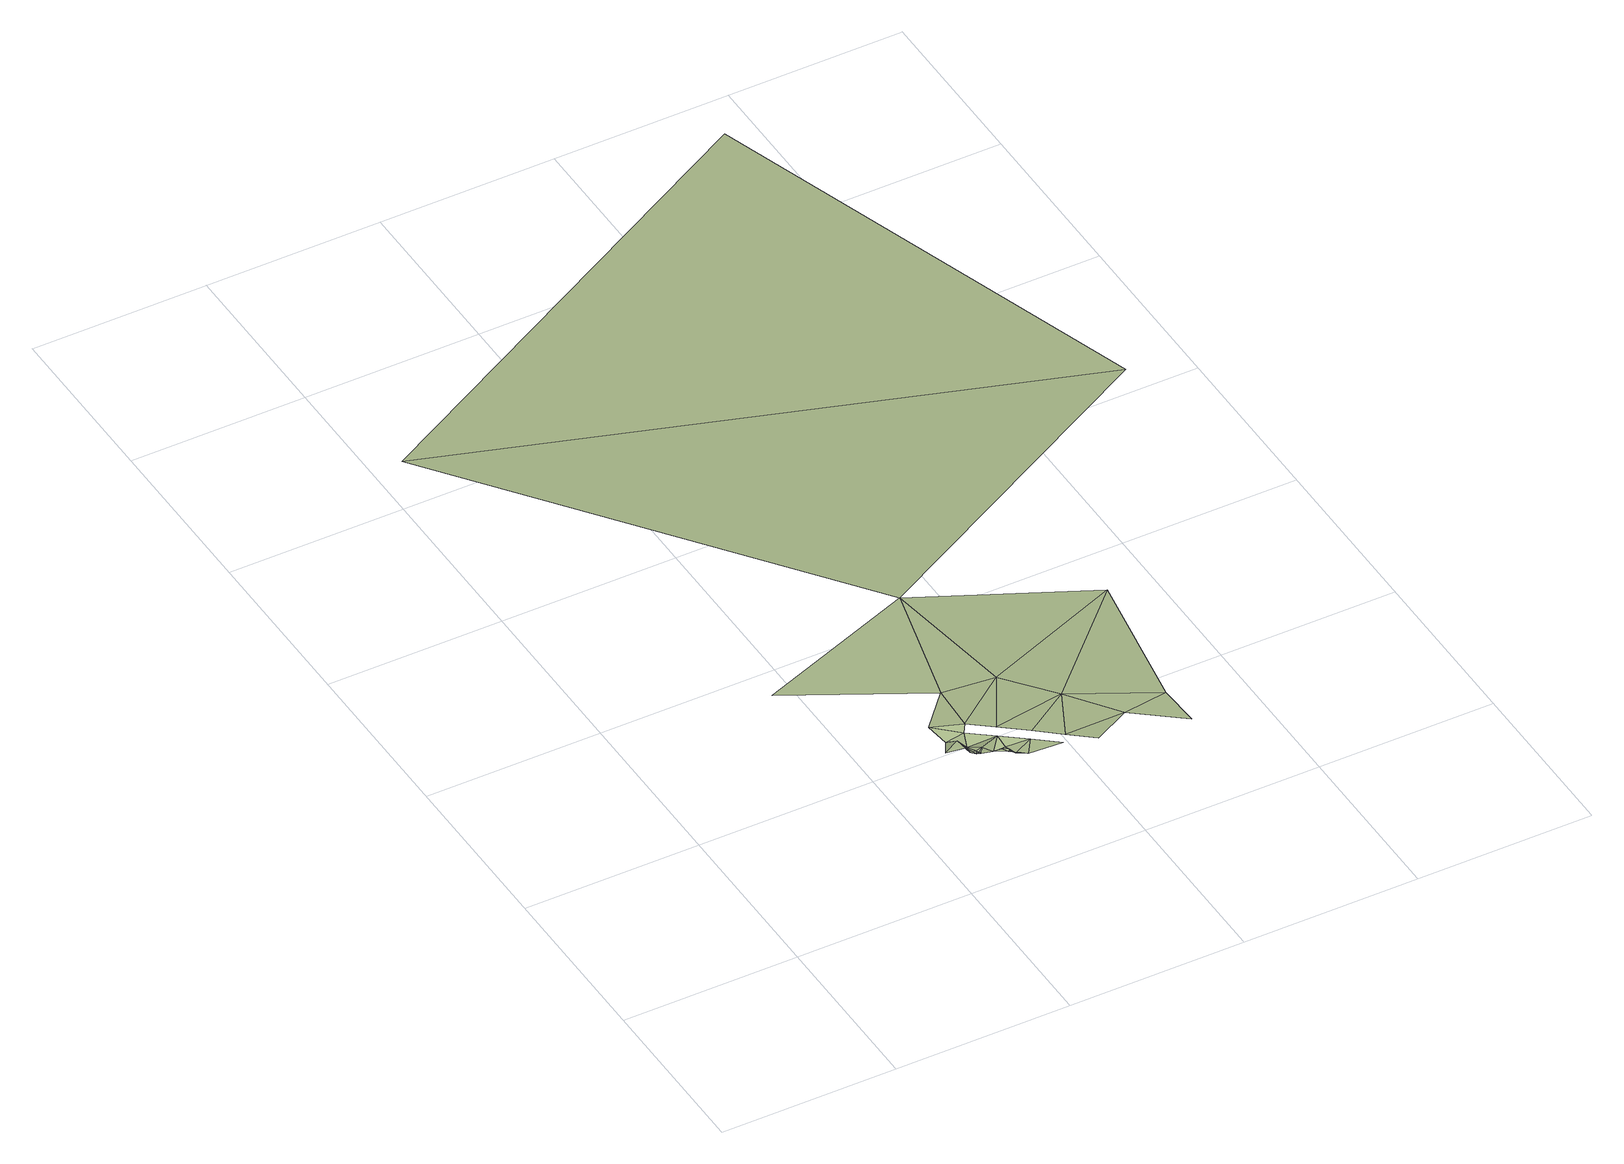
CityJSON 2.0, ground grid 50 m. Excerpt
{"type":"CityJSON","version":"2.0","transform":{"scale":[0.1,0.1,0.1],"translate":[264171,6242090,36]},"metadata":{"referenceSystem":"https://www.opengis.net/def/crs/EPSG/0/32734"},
"CityObjects":{
"terrain1":{"type":"TINRelief","geometry":[{"type":"CompositeSurface","lod":"1","boundaries":[[[0,1,2]],[[2,1,3]],[[1,0,4]],[[4,0,5]],[[4,6,1]],[[1,6,3]],[[4,5,7]],[[8,9,5]],[[9,7,5]],[[4,7,6]],[[9,8,10]],[[10,11,9]],[[7,9,12]],[[12,9,11]],[[7,12,6]],[[13,14,3]],[[13,3,6]],[[12,11,15]],[[15,11,16]],[[16,17,15]],[[18,17,16]],[[6,12,19]],[[13,20,14]],[[17,18,21]],[[19,13,6]],[[22,18,23]],[[15,19,12]],[[23,24,22]],[[21,18,22]],[[24,25,22]],[[17,26,15]],[[26,17,21]],[[25,27,22]],[[22,27,21]],[[28,27,25]],[[26,21,27]],[[20,29,14]],[[19,15,26]],[[30,27,28]],[[31,26,27]],[[31,27,30]],[[26,31,19]],[[32,33,29]],[[30,34,31]],[[35,20,36]],[[20,35,29]],[[36,37,38]],[[39,38,37]],[[36,38,35]],[[32,29,35]],[[40,39,41]],[[39,40,38]],[[42,38,40]],[[38,43,35]],[[43,32,35]],[[40,44,42]],[[43,38,42]],[[45,46,32]],[[45,47,46]]]}]}
},
"vertices":[
[562,138,353],[558,173,353],[508,142,356],[557,230,306],[578,143,328],[590,131,328],[592,184,309],[595,141,328],[594,130,328],[598,135,328],[598,128,328],[601,126,328],[613,147,328],[614,240,307],[550,303,305],[641,136,311],[630,109,336],[649,108,336],[659,91,336],[679,185,310],[633,267,308],[666,99,336],[667,93,336],[662,89,336],[665,87,336],[668,84,336],[675,136,311],[684,99,315],[682,69,339],[650,420,290],[711,82,315],[744,131,312],[762,825,258],[286,631,278],[808,77,314],[802,406,289],[694,216,310],[763,158,312],[907,262,296],[829,103,313],[1008,117,300],[894,48,315],[1139,141,293],[1239,614,241],[1138,8,304],[1772,1462,121],[2,2008,153],[1418,2874,4]
]}
